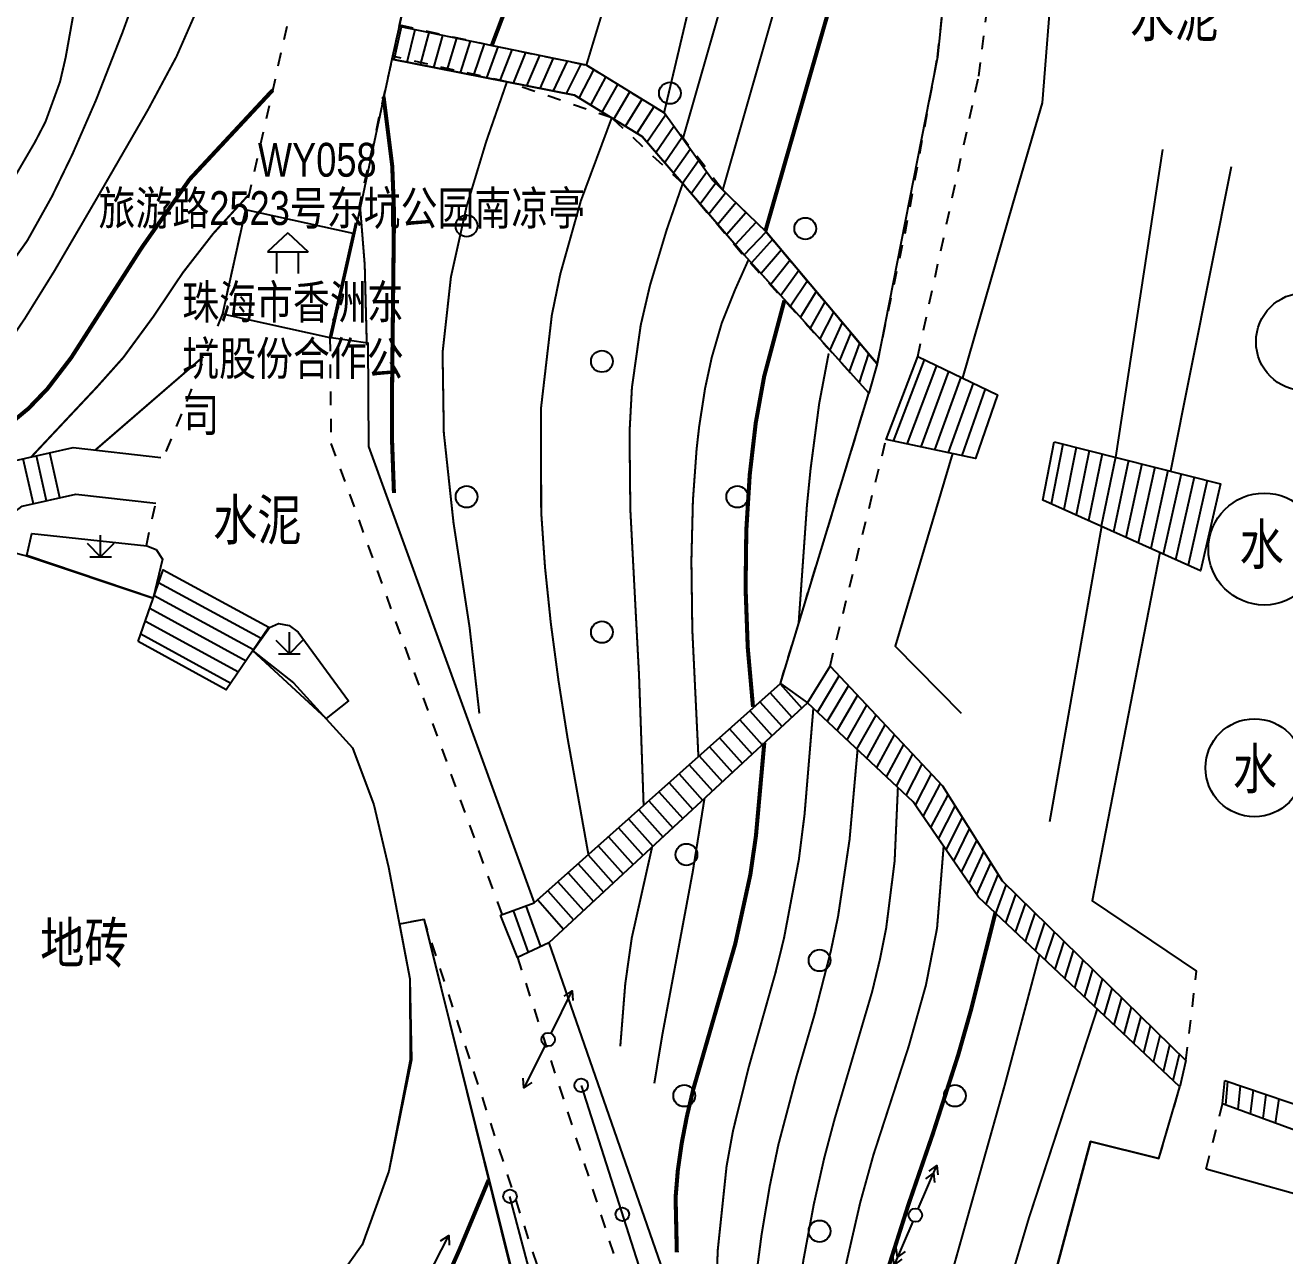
# Model space of a CAD drawing. Extents: x 396500 to 398250, y 1005980 to 1008200.
# Drawn here: x 397061.14 to 397107.68, y 1006538.07 to 1006583.52 of the extents above; entities that cross this region are included whole.
import ezdxf
from ezdxf.enums import TextEntityAlignment as Align

# ---------------------------------------------------------------- set-up
doc = ezdxf.new("R2010")
doc.units = 0
doc.header["$LTSCALE"] = 0.5
doc.linetypes.add('X6', pattern=[2, 1, -1])
doc.layers.get('0').update_dxf_attribs({"linetype": 'CONTINUOUS'})
doc.layers.add('ASSIST', color=7, linetype='CONTINUOUS', plot=False)
for name, color, linetype in [('DGX', 2, 'CONTINUOUS'), ('DLDW', 11, 'CONTINUOUS'), ('DLSS', 4, 'CONTINUOUS'), ('DMTZ', 3, 'CONTINUOUS'), ('GXYZ', 2, 'CONTINUOUS'), ('JMD', 6, 'CONTINUOUS'), ('SXSS', 5, 'CONTINUOUS'), ('ZBTZ', 3, 'CONTINUOUS'), ('权属人', 160, 'CONTINUOUS'), ('用地红线', 1, 'CONTINUOUS'), ('编号', 90, 'CONTINUOUS'), ('门牌号', 1, 'CONTINUOUS')]:
    doc.layers.add(name, color=color, linetype=linetype)
doc.styles.add('细等线体', font='长等线体_0.TTF', dxfattribs={"width": 0.8})
doc.linetypes.add('10422', pattern='A,2,[150,AAA.SHX,S=1,R=0,X=0,Y=1],2,[177,AAA.SHX,S=1,R=0,X=0,Y=0.8],1e-09', length=4)
doc.linetypes.add('1161', pattern='A,0,[149,AAA.SHX,S=0.15,R=0,X=0,Y=0],-1.6', length=1.6)

# ---------------------------------------------------------------- blocks, each defined once
blk = doc.blocks.new('gc013b')
at = {"linetype": 'Continuous'}
blk.add_line((0.5, 0), (4, 0), dxfattribs=at)
at = {"linetype": 'Continuous', "flags": 128}
blk.add_lwpolyline([(3.388, 0.354), (4, 0), (3.388, -0.354)], dxfattribs=at)
blk = doc.blocks.new('gc170')
at = {"linetype": 'Continuous'}
blk.add_circle((0, 0), 0.5, dxfattribs=at)
blk = doc.blocks.new('gc013a')
at = {"linetype": 'Continuous'}
blk.add_line((0.5, 0), (4, 0), dxfattribs=at)
at = {"linetype": 'Continuous', "flags": 128}
for points in [[(2.772, 0.354), (3.384, 0), (2.772, -0.354)], [(3.388, 0.354), (4, 0), (3.388, -0.354)]]:
    blk.add_lwpolyline(points, dxfattribs=at)
blk = doc.blocks.new('gc326')
blk.add_circle((0, 0), 0.8)
blk = doc.blocks.new('gc124')
for p, q in [((-1, 1), (0, 0)), ((0, 0), (0, 1.6)), ((0, 0), (1, 1)), ((-0.8, 0), (0.8, 0))]:
    blk.add_line(p, q)
blk = doc.blocks.new('gc100')
for p, q in [((0, 3), (-1.5, 1.6)), ((0, 3), (1.5, 1.6)), ((-1.5, 1.6), (1.5, 1.6)), ((-0.8, 0), (-0.8, 1.6)), ((0.8, 0), (0.8, 1.6))]:
    blk.add_line(p, q)

msp = doc.modelspace()

# ---------------------------------------------------------------- linework, layer by layer
at = {"layer": 'ASSIST', "color": 0, "linetype": '1161', "flags": 128}
msp.add_lwpolyline([(397096.683, 1006600), (397094.85, 1006582.331), (397092.617, 1006571.007), (397088.526, 1006575.88), (397086.54, 1006577.791), (397084.749, 1006580.284), (397081.877, 1006582.043), (397074.965, 1006583.474), (397078.641, 1006599.961), (397078.65, 1006600)], dxfattribs=at)
at = {"layer": 'ASSIST', "linetype": 'Continuous', "flags": 128}
for points in [[(397074.694, 1006582.258), (397081.439, 1006580.935), (397083.934, 1006579.406), (397087.712, 1006575.034), (397088.526, 1006575.88), (397086.54, 1006577.791), (397084.749, 1006580.284), (397081.877, 1006582.043), (397074.965, 1006583.474)], [(397088.526, 1006575.88), (397092.617, 1006571.007), (397092.315, 1006569.924), (397087.712, 1006575.034)], [(397094.122, 1006571.278), (397097.067, 1006569.87), (397096.259, 1006567.52), (397092.949, 1006568.212)], [(397099.163, 1006568.129), (397105.304, 1006566.581), (397104.566, 1006563.364), (397098.749, 1006565.978)], [(397065.321, 1006560.753), (397066.237, 1006563.403), (397070.141, 1006561.289), (397068.573, 1006558.97)], [(397103.806, 1006544.31), (397096.367, 1006551.316), (397093.952, 1006554.835), (397090.049, 1006558.491), (397090.88, 1006559.848), (397095.041, 1006555.425), (397097.235, 1006551.916), (397104.031, 1006545.284)], [(397078.7, 1006550.65), (397079.954, 1006551.102), (397089.045, 1006559.204), (397090.049, 1006558.491), (397080.492, 1006549.632), (397079.329, 1006549.09)], [(397105.462, 1006544.545), (397110.775, 1006542.741), (397110.546, 1006541.801), (397105.385, 1006543.679)]]:
    msp.add_lwpolyline(points, close=True, dxfattribs=at)
at = {"layer": 'ASSIST', "color": 0, "linetype": '1161', "flags": 128}
for points in [[(397092.315, 1006569.924), (397088.3, 1006574.384), (397087.578, 1006575.189), (397083.934, 1006579.406), (397081.439, 1006580.935), (397074.694, 1006582.258), (397073.52, 1006576.777), (397072.452, 1006571.983), (397073.809, 1006571.783), (397073.831, 1006567.952), (397079.954, 1006551.102), (397089.045, 1006559.204)], [(397103.806, 1006544.31), (397096.367, 1006551.316), (397094.104, 1006554.614), (397093.952, 1006554.835), (397090.049, 1006558.491), (397080.492, 1006549.632), (397088.76, 1006525.856), (397088.685, 1006519.448), (397089.212, 1006516.718), (397091.368, 1006512.83), (397096.074, 1006508.979), (397096.099, 1006509.839), (397093.149, 1006514.839), (397100.51, 1006542.293), (397103.033, 1006541.657)]]:
    msp.add_lwpolyline(points, close=True, dxfattribs=at)
at = {"layer": 'ASSIST', "linetype": 'Continuous', "flags": 128}
for points in [[(397081.687, 1006544.365), (397087.511, 1006526.115), (397088.738, 1006516.212), (397091.305, 1006512.009), (397094.796, 1006508.444), (397099.093, 1006505.934), (397102.614, 1006508.861)], [(397080.335, 1006535.43), (397079.055, 1006540.263)]]:
    msp.add_lwpolyline(points, dxfattribs=at)
at = {"layer": 'DGX', "color": 3, "linetype": 'Continuous', "lineweight": -2, "const_width": 0.15, "flags": 128}
for points, elevation in [([(397078.383, 1006582.767), (397084.9, 1006600)], 32.5), ([(397088.492, 1006575.913), (397095.407, 1006600)], 30), ([(397070.286, 1006581.116), (397067.222, 1006577.829), (397065.448, 1006575.3), (397062.844, 1006571.239), (397061.97, 1006570.095), (397061.269, 1006569.365), (397059.983, 1006568.3), (397058.645, 1006567.042), (397055.247, 1006563.45)], 32.5), ([(397074.768, 1006566.238), (397074.699, 1006568.14), (397074.7, 1006570.246), (397074.771, 1006576.593), (397074.705, 1006578.321), (397074.385, 1006580.879)], 32.5), ([(397088.034, 1006558.345), (397087.84, 1006560.531), (397087.76, 1006562.723), (397087.787, 1006564.87), (397087.914, 1006566.923), (397088.136, 1006568.831), (397088.446, 1006570.544), (397089.195, 1006573.353)], 30), ([(397085.22, 1006538.194), (397085.174, 1006540.222), (397085.256, 1006541.222), (397085.398, 1006542.218), (397085.591, 1006543.217), (397085.828, 1006544.223), (397087.377, 1006549.583), (397087.935, 1006552.14), (397088.143, 1006553.578), (397088.451, 1006557.01)], 30), ([(397090.616, 1006515.103), (397090.819, 1006517.607), (397091.097, 1006521.838), (397091.349, 1006526.716), (397091.524, 1006529.361), (397091.642, 1006530.593), (397091.963, 1006532.954), (397092.413, 1006535.248), (397093.011, 1006537.554), (397093.775, 1006539.954), (397094.672, 1006542.555), (397095.617, 1006545.488), (397096.081, 1006547.121), (397096.988, 1006550.732)], 27.5), ([(397064.332, 1006529.047), (397067.453, 1006529.434), (397068.635, 1006529.656), (397070.595, 1006530.243), (397072.125, 1006530.985), (397073.36, 1006531.852), (397073.919, 1006532.383), (397075.052, 1006533.924), (397076.385, 1006536.492), (397077.194, 1006538.307), (397078.266, 1006540.872)], 32.5)]:
    msp.add_lwpolyline(points, dxfattribs=dict(at, elevation=elevation))
at = {"layer": 'DGX', "linetype": 'Continuous', "const_width": 0.075, "flags": 128}
for points, elevation in [([(397081.877, 1006582.043), (397087.329, 1006600)], 32), ([(397084.749, 1006580.284), (397089.412, 1006600)], 31.5), ([(397091.378, 1006600), (397085.442, 1006579.319)], 31), ([(397086.915, 1006577.431), (397093.381, 1006600)], 30.5), ([(397063.114, 1006584.989), (397062.638, 1006582.324), (397062.43, 1006581.427), (397061.894, 1006579.952), (397061.501, 1006579.194), (397060.323, 1006577.176)], 31), ([(397067.701, 1006584.567), (397066.731, 1006582.354), (397065.682, 1006580.397), (397063.882, 1006577.281), (397062.226, 1006574.447), (397061.148, 1006572.712), (397060.586, 1006571.871), (397059.364, 1006570.209), (397057.841, 1006568.431), (397056.793, 1006567.335), (397053.703, 1006564.329), (397048.724, 1006559.704), (397044.13, 1006555.498)], 32), ([(397054.964, 1006567.619), (397057.349, 1006570.421), (397058.446, 1006571.796), (397059.917, 1006573.731), (397061.218, 1006575.556), (397062.128, 1006577.186), (397062.888, 1006578.752), (397063.764, 1006580.761), (397064.742, 1006583.259), (397065.295, 1006584.788)], 31.5), ([(397077.924, 1006558.097), (397077.562, 1006561.281), (397076.969, 1006565.136), (397076.611, 1006568.458), (397076.565, 1006571.432), (397076.873, 1006574.215), (397077.451, 1006576.821), (397078.18, 1006579.23), (397078.943, 1006581.426)], 32), ([(397082.814, 1006580.092), (397081.674, 1006577.03), (397080.917, 1006574.34), (397080.601, 1006572.809), (397080.203, 1006569.389), (397080.208, 1006565.539), (397080.349, 1006563.5), (397080.566, 1006561.415), (397080.848, 1006559.306), (397081.181, 1006557.197), (397081.954, 1006552.884)], 31.5), ([(397083.993, 1006554.702), (397083.823, 1006559.516), (397083.502, 1006565.629), (397083.472, 1006568.476), (397083.561, 1006570.135), (397083.884, 1006572.43), (397084.228, 1006573.908), (397084.847, 1006575.968), (397085.437, 1006577.667)], 31), ([(397061.365, 1006567.569), (397063.796, 1006570.156), (397064.768, 1006571.244), (397065.881, 1006572.758), (397066.966, 1006574.374), (397068.088, 1006575.817), (397069.425, 1006577.282)], 33), ([(397073.52, 1006576.777), (397073.688, 1006574.667), (397073.765, 1006571.689)], 33), ([(397087.863, 1006574.845), (397087.383, 1006573.773), (397086.883, 1006572.528), (397086.511, 1006571.25), (397086.263, 1006570.102), (397086.043, 1006568.68), (397085.95, 1006567.856), (397085.814, 1006565.964), (397085.758, 1006563.738), (397085.792, 1006561.182), (397086.017, 1006556.506)], 30.5), ([(397089.719, 1006561.413), (397090.026, 1006565.769), (397090.162, 1006567.133), (397090.48, 1006569.548), (397090.83, 1006571.394)], 29.5), ([(397063.733, 1006567.826), (397067.728, 1006571.279)], 33.5), ([(397086.666, 1006534.2), (397086.661, 1006536.378), (397086.731, 1006538.272), (397087.059, 1006541.389), (397087.298, 1006542.7), (397087.88, 1006545.046), (397088.864, 1006548.52), (397089.18, 1006549.801), (397089.729, 1006552.706), (397089.94, 1006554.384), (397090.264, 1006558.29)], 29.5), ([(397091.898, 1006556.759), (397091.601, 1006553.432), (397091.177, 1006550.601), (397090.91, 1006549.325), (397090.301, 1006546.955), (397089.638, 1006544.69), (397088.972, 1006542.174), (397088.654, 1006540.651), (397088.352, 1006538.861), (397088.074, 1006536.732), (397087.824, 1006534.197), (397087.61, 1006531.185)], 29), ([(397088.787, 1006528.665), (397089.145, 1006532.348), (397089.517, 1006535.402), (397089.898, 1006537.918), (397090.283, 1006539.983), (397090.668, 1006541.689), (397091.05, 1006543.123), (397092.437, 1006547.826), (397092.717, 1006548.988), (397092.955, 1006550.172), (397093.267, 1006552.643), (397093.388, 1006555.364)], 28.5), ([(397086.242, 1006554.961), (397085.807, 1006552.249), (397084.681, 1006546.215), (397084.387, 1006544.437)], 30.5), ([(397083.131, 1006545.809), (397083.314, 1006548.112), (397083.554, 1006549.807), (397084.307, 1006553.168)], 31), ([(397095.078, 1006553.195), (397094.835, 1006550.172), (397094.424, 1006548.068), (397093.79, 1006545.813), (397092.486, 1006541.803), (397091.995, 1006540.034), (397091.501, 1006537.882), (397091.017, 1006535.242), (397090.558, 1006532.013), (397090.138, 1006528.091), (397089.771, 1006523.374)], 28), ([(397091.57, 1006513.598), (397092.283, 1006517.783), (397093.026, 1006522.86), (397094.033, 1006531.239), (397094.337, 1006533.22), (397094.582, 1006534.414), (397095.479, 1006537.781), (397097.339, 1006544.387), (397098.62, 1006549.194)], 27), ([(397100.754, 1006547.185), (397098.228, 1006539.464), (397097.443, 1006536.822), (397096.579, 1006533.426), (397095.961, 1006530.289), (397095.015, 1006525.191), (397092.688, 1006514.21)], 26.5)]:
    msp.add_lwpolyline(points, dxfattribs=dict(at, elevation=elevation))
at = {"layer": 'DLDW', "linetype": 'Continuous', "flags": 128}
msp.add_lwpolyline([(397072.402, 1006571.983), (397073.257, 1006575.824), (397069.283, 1006576.704), (397068.432, 1006572.863)], close=True, dxfattribs=at)
at = {"layer": 'DLSS', "linetype": 'Continuous'}
for p, q in [((397062.422, 1006566.064), (397062.049, 1006567.723)), ((397061.446, 1006565.844), (397061.073, 1006567.503)), ((397061.934, 1006565.954), (397061.561, 1006567.613))]:
    msp.add_line(p, q, dxfattribs=at)
at = {"layer": 'DLSS', "linetype": 'X6'}
for points in [[(397074.524, 1006600), (397074.127, 1006598.099), (397069.283, 1006576.704), (397068.432, 1006572.863), (397066.263, 1006567.575)], [(397078.645, 1006600), (397078.134, 1006597.685), (397073.257, 1006575.824), (397072.402, 1006571.983), (397072.442, 1006568.074), (397078.756, 1006550.667)], [(397074.975, 1006583.527), (397078.383, 1006582.767), (397081.877, 1006582.043), (397084.749, 1006580.284), (397086.915, 1006577.431), (397088.492, 1006575.913), (397092.617, 1006571.007), (397093.655, 1006575.83), (397094.85, 1006582.331), (397096.067, 1006593.652), (397096.628, 1006599.962)], [(397094.122, 1006571.278), (397096.377, 1006581.638), (397097.421, 1006590.04), (397098.057, 1006599.962)], [(397089.045, 1006559.204), (397092.315, 1006569.924), (397087.637, 1006575.065), (397085.437, 1006577.667), (397082.814, 1006580.092), (397078.943, 1006581.426), (397074.717, 1006582.368)], [(397090.88, 1006559.848), (397092.949, 1006568.212)], [(397065.622, 1006564.304), (397065.965, 1006565.862)], [(397104.031, 1006545.284), (397104.424, 1006548.577)], [(397103.033, 1006541.657), (397103.806, 1006544.31)], [(397104.778, 1006541.284), (397105.385, 1006543.679)]]:
    msp.add_lwpolyline(points, dxfattribs=at)
at = {"layer": 'DLSS', "color": 7, "linetype": 'Continuous', "flags": 128}
msp.add_lwpolyline([(397011.357, 1006580.867), (397009.6, 1006572.691), (397007.854, 1006553.591), (397008.474, 1006552.598), (397010.73, 1006551.669), (397026.818, 1006550.098), (397035.871, 1006552.343), (397041.944, 1006552.937), (397048.317, 1006555.156), (397051.97, 1006558.787), (397061.028, 1006565.75), (397063.013, 1006566.197), (397065.965, 1006565.862)], dxfattribs=at)
at = {"layer": 'DLSS', "linetype": 'Continuous', "flags": 128}
msp.add_lwpolyline([(397013.02, 1006580.51), (397011.284, 1006572.434), (397009.599, 1006554.006), (397011.145, 1006553.337), (397026.693, 1006551.818), (397035.582, 1006554.022), (397041.576, 1006554.609), (397047.393, 1006556.634), (397050.849, 1006560.069), (397060.289, 1006567.327), (397062.92, 1006567.919), (397066.157, 1006567.551)], dxfattribs=at)
at = {"layer": 'DLSS', "linetype": 'X6'}
for points in [[(397042.616, 1006536.328), (397042.295, 1006535.461), (397051.964, 1006531.857), (397058.32, 1006529.676), (397078.3, 1006521.549, 0.246641), (397082.908, 1006521.972, 0.159809), (397083.353, 1006525.717), (397082.233, 1006531.092), (397075.884, 1006550.494), (397074.971, 1006550.321)], [(397079.329, 1006549.09), (397085.119, 1006531.253), (397086.485, 1006524.878), (397087.499, 1006515.19), (397090.021, 1006511.147), (397096.352, 1006505.665, 0.165327), (397100.795, 1006504.237, 0.187556), (397103.251, 1006507.488), (397108.076, 1006524.362), (397111.354, 1006541.511), (397110.546, 1006541.801)]]:
    msp.add_lwpolyline(points, format="xyb", dxfattribs=at)
at = {"layer": 'DMTZ', "linetype": '10422'}
for points in [[(397100.252, 1006600), (397100.244, 1006599.962), (397098.721, 1006580.651), (397097.636, 1006576.95), (397095.774, 1006570.488)], [(397103.168, 1006578.923), (397101.433, 1006567.557)], [(397105.697, 1006578.283), (397103.458, 1006567.046)], [(397073.809, 1006571.783), (397073.831, 1006567.952), (397079.954, 1006551.102)], [(397095.406, 1006567.699), (397093.281, 1006560.583), (397095.726, 1006558.109)], [(397100.914, 1006565.005), (397098.986, 1006554.097)], [(397060.786, 1006536.405), (397057.338, 1006538.222), (397054.557, 1006540.396), (397051.319, 1006545.065), (397049.07, 1006551.24), (397049.089, 1006552.801), (397049.315, 1006554.445), (397050.386, 1006556.719), (397051.932, 1006558.344), (397053.881, 1006560.028), (397059.423, 1006564.123), (397059.723, 1006564.217), (397060.165, 1006564.174), (397061.193, 1006563.916), (397065.877, 1006562.36)], [(397103.062, 1006564.04), (397100.561, 1006551.182), (397104.424, 1006548.577)], [(397069.549, 1006560.414), (397071.054, 1006559.225), (397073.24, 1006556.824), (397074.023, 1006554.722), (397074.572, 1006552.419), (397075.355, 1006548.297), (397075.371, 1006545.307), (397074.577, 1006541.191), (397073.596, 1006538.475), (397071.923, 1006536.123)], [(397080.492, 1006549.632), (397088.76, 1006525.856), (397088.685, 1006519.448), (397089.212, 1006516.718), (397091.368, 1006512.83), (397096.074, 1006508.979)], [(397103.033, 1006541.657), (397100.51, 1006542.293), (397093.149, 1006514.839), (397096.099, 1006509.839), (397096.074, 1006508.979)], [(397104.778, 1006541.284), (397109.884, 1006539.85)]]:
    msp.add_lwpolyline(points, dxfattribs=at)
msp.add_lwpolyline([(397075.884, 1006550.494), (397080.306, 1006532.637), (397080.465, 1006529.175), (397080.538, 1006526.6, -0.37227), (397077.696, 1006524.243), (397058.363, 1006531.193), (397042.253, 1006536.447), (397028.449, 1006540.642), (397020.551, 1006543.288), (397003.646, 1006549.363), (397000, 1006553.58)], format="xyb", dxfattribs=at)
at = {"layer": 'JMD', "linetype": 'Continuous'}
for p, q in [((397074.771, 1006582.243), (397075.045, 1006583.457)), ((397075.261, 1006582.147), (397075.556, 1006583.352)), ((397075.752, 1006582.051), (397076.066, 1006583.246)), ((397076.243, 1006581.954), (397076.577, 1006583.14)), ((397076.733, 1006581.858), (397077.088, 1006583.034)), ((397077.224, 1006581.762), (397077.599, 1006582.929)), ((397077.714, 1006581.666), (397078.11, 1006582.823)), ((397078.205, 1006581.569), (397078.621, 1006582.717)), ((397078.696, 1006581.473), (397079.131, 1006582.611)), ((397079.186, 1006581.377), (397079.642, 1006582.506)), ((397079.677, 1006581.28), (397080.153, 1006582.4)), ((397080.168, 1006581.184), (397080.664, 1006582.294)), ((397080.658, 1006581.088), (397081.175, 1006582.188)), ((397081.149, 1006580.992), (397081.685, 1006582.083)), ((397081.613, 1006580.828), (397082.155, 1006581.873)), ((397082.04, 1006580.567), (397082.6, 1006581.6)), ((397082.466, 1006580.305), (397083.045, 1006581.328)), ((397082.892, 1006580.044), (397083.489, 1006581.055)), ((397083.319, 1006579.783), (397083.934, 1006580.783)), ((397083.745, 1006579.522), (397084.379, 1006580.51)), ((397084.116, 1006579.195), (397084.8, 1006580.212)), ((397084.443, 1006578.817), (397085.105, 1006579.789)), ((397084.77, 1006578.439), (397085.409, 1006579.365)), ((397085.097, 1006578.06), (397085.713, 1006578.942)), ((397085.424, 1006577.682), (397086.018, 1006578.518)), ((397085.75, 1006577.304), (397086.322, 1006578.094)), ((397086.077, 1006576.925), (397086.647, 1006577.688)), ((397086.404, 1006576.547), (397087.023, 1006577.327)), ((397086.731, 1006576.169), (397087.399, 1006576.965)), ((397087.058, 1006575.79), (397087.775, 1006576.603)), ((397087.385, 1006575.412), (397088.15, 1006576.241)), ((397087.712, 1006575.034), (397088.526, 1006575.88)), ((397088.759, 1006575.602), (397087.974, 1006574.743)), ((397089.081, 1006575.219), (397088.336, 1006574.341)), ((397089.402, 1006574.836), (397088.697, 1006573.94)), ((397089.724, 1006574.453), (397089.059, 1006573.538)), ((397090.045, 1006574.07), (397089.421, 1006573.137)), ((397090.367, 1006573.687), (397089.783, 1006572.735)), ((397090.688, 1006573.305), (397090.144, 1006572.333)), ((397091.01, 1006572.922), (397090.506, 1006571.932)), ((397091.331, 1006572.539), (397090.868, 1006571.53)), ((397091.653, 1006572.156), (397091.23, 1006571.129)), ((397091.974, 1006571.773), (397091.591, 1006570.727)), ((397092.296, 1006571.39), (397091.953, 1006570.326)), ((397092.617, 1006571.007), (397092.315, 1006569.924)), ((397094.36, 1006571.164), (397093.216, 1006568.156)), ((397094.811, 1006570.948), (397093.724, 1006568.05)), ((397095.262, 1006570.733), (397094.231, 1006567.944)), ((397095.713, 1006570.517), (397094.738, 1006567.838)), ((397096.164, 1006570.301), (397095.245, 1006567.732)), ((397096.616, 1006570.086), (397095.752, 1006567.626)), ((397097.067, 1006569.87), (397096.259, 1006567.52)), ((397099.486, 1006568.048), (397099.055, 1006565.841)), ((397099.971, 1006567.926), (397099.514, 1006565.634)), ((397100.455, 1006567.803), (397099.973, 1006565.428)), ((397100.94, 1006567.681), (397100.432, 1006565.221)), ((397101.425, 1006567.559), (397100.892, 1006565.015)), ((397101.91, 1006567.437), (397101.351, 1006564.809)), ((397102.395, 1006567.314), (397101.81, 1006564.602)), ((397102.88, 1006567.192), (397102.269, 1006564.396)), ((397103.364, 1006567.07), (397102.729, 1006564.19)), ((397103.849, 1006566.948), (397103.188, 1006563.983)), ((397104.334, 1006566.825), (397103.647, 1006563.777)), ((397104.819, 1006566.703), (397104.107, 1006563.57)), ((397105.304, 1006566.581), (397104.566, 1006563.364)), ((397066.237, 1006563.403), (397070.141, 1006561.289)), ((397066.073, 1006562.93), (397069.861, 1006560.875)), ((397065.91, 1006562.457), (397069.581, 1006560.461)), ((397065.747, 1006561.985), (397069.302, 1006560.048)), ((397065.584, 1006561.512), (397069.022, 1006559.634)), ((397065.42, 1006561.04), (397068.742, 1006559.22)), ((397090.049, 1006558.491), (397090.88, 1006559.848)), ((397090.414, 1006558.149), (397091.22, 1006559.487)), ((397088.664, 1006558.865), (397089.473, 1006557.957)), ((397089.037, 1006559.197), (397089.84, 1006558.297)), ((397090.779, 1006557.807), (397091.561, 1006559.125)), ((397088.291, 1006558.532), (397089.106, 1006557.617)), ((397091.144, 1006557.466), (397091.901, 1006558.763)), ((397091.509, 1006557.124), (397092.241, 1006558.401)), ((397087.918, 1006558.199), (397088.74, 1006557.277)), ((397091.874, 1006556.782), (397092.582, 1006558.039)), ((397087.171, 1006557.534), (397088.006, 1006556.597)), ((397087.544, 1006557.867), (397088.373, 1006556.937)), ((397092.239, 1006556.44), (397092.922, 1006557.677)), ((397086.798, 1006557.201), (397087.639, 1006556.257)), ((397092.604, 1006556.098), (397093.262, 1006557.315)), ((397086.051, 1006556.536), (397086.906, 1006555.577)), ((397086.425, 1006556.869), (397087.273, 1006555.917)), ((397092.969, 1006555.757), (397093.603, 1006556.953)), ((397093.333, 1006555.415), (397093.943, 1006556.592)), ((397085.678, 1006556.203), (397086.539, 1006555.237)), ((397093.698, 1006555.073), (397094.284, 1006556.23)), ((397085.305, 1006555.871), (397086.172, 1006554.897)), ((397094.038, 1006554.71), (397094.624, 1006555.868)), ((397084.558, 1006555.205), (397085.439, 1006554.217)), ((397084.932, 1006555.538), (397085.806, 1006554.557)), ((397094.321, 1006554.298), (397094.964, 1006555.506)), ((397084.185, 1006554.873), (397085.072, 1006553.877)), ((397094.604, 1006553.885), (397095.245, 1006555.098)), ((397094.887, 1006553.473), (397095.508, 1006554.677)), ((397083.439, 1006554.207), (397084.339, 1006553.197)), ((397083.812, 1006554.54), (397084.705, 1006553.537)), ((397095.17, 1006553.061), (397095.772, 1006554.256)), ((397083.065, 1006553.875), (397083.972, 1006552.857)), ((397095.453, 1006552.649), (397096.035, 1006553.835)), ((397082.692, 1006553.542), (397083.605, 1006552.517)), ((397095.736, 1006552.236), (397096.299, 1006553.413)), ((397081.945, 1006552.877), (397082.872, 1006551.837)), ((397082.319, 1006553.209), (397083.238, 1006552.177)), ((397096.019, 1006551.824), (397096.562, 1006552.992)), ((397081.572, 1006552.544), (397082.505, 1006551.497)), ((397096.302, 1006551.412), (397096.825, 1006552.571)), ((397080.826, 1006551.879), (397081.771, 1006550.818)), ((397081.199, 1006552.211), (397082.138, 1006551.158)), ((397096.647, 1006551.053), (397097.089, 1006552.15)), ((397080.452, 1006551.546), (397081.405, 1006550.478)), ((397097.011, 1006550.71), (397097.393, 1006551.762)), ((397097.375, 1006550.367), (397097.749, 1006551.415)), ((397079.641, 1006550.989), (397080.182, 1006549.487)), ((397080.079, 1006551.213), (397081.038, 1006550.138)), ((397097.739, 1006550.024), (397098.104, 1006551.068)), ((397079.171, 1006550.82), (397079.727, 1006549.275)), ((397098.103, 1006549.681), (397098.46, 1006550.721)), ((397098.467, 1006549.339), (397098.816, 1006550.374)), ((397098.831, 1006548.996), (397099.171, 1006550.027)), ((397099.195, 1006548.653), (397099.527, 1006549.68)), ((397099.559, 1006548.31), (397099.882, 1006549.333)), ((397099.923, 1006547.967), (397100.238, 1006548.986)), ((397100.286, 1006547.625), (397100.593, 1006548.639)), ((397100.65, 1006547.282), (397100.949, 1006548.292)), ((397101.014, 1006546.939), (397101.304, 1006547.945)), ((397101.378, 1006546.596), (397101.66, 1006547.598)), ((397101.742, 1006546.253), (397102.015, 1006547.251)), ((397102.106, 1006545.911), (397102.371, 1006546.904)), ((397102.47, 1006545.568), (397102.726, 1006546.557)), ((397102.834, 1006545.225), (397103.082, 1006546.21)), ((397103.198, 1006544.882), (397103.438, 1006545.863)), ((397103.562, 1006544.539), (397103.793, 1006545.516)), ((397105.567, 1006544.509), (397105.487, 1006543.642)), ((397106.04, 1006544.349), (397105.947, 1006543.475)), ((397106.514, 1006544.188), (397106.407, 1006543.307)), ((397106.987, 1006544.027), (397106.867, 1006543.14)), ((397107.461, 1006543.866), (397107.327, 1006542.973))]:
    msp.add_line(p, q, dxfattribs=at)
at = {"layer": 'JMD', "linetype": 'Continuous', "flags": 128}
for points in [[(397088.526, 1006575.88), (397086.54, 1006577.791), (397084.749, 1006580.284), (397081.877, 1006582.043), (397074.965, 1006583.474)], [(397074.694, 1006582.258), (397081.439, 1006580.935), (397083.934, 1006579.406), (397087.712, 1006575.034)], [(397088.526, 1006575.88), (397092.617, 1006571.007)], [(397092.315, 1006569.924), (397087.712, 1006575.034)], [(397094.122, 1006571.278), (397097.067, 1006569.87)], [(397096.259, 1006567.52), (397092.949, 1006568.212)], [(397099.163, 1006568.129), (397105.304, 1006566.581)], [(397104.566, 1006563.364), (397098.749, 1006565.978)], [(397065.321, 1006560.753), (397066.237, 1006563.403)], [(397070.141, 1006561.289), (397068.573, 1006558.97)], [(397090.88, 1006559.848), (397095.041, 1006555.425), (397097.235, 1006551.916), (397104.031, 1006545.284)], [(397078.7, 1006550.65), (397079.954, 1006551.102), (397089.045, 1006559.204)], [(397090.049, 1006558.491), (397080.492, 1006549.632), (397079.329, 1006549.09)], [(397103.806, 1006544.31), (397096.367, 1006551.316), (397093.952, 1006554.835), (397090.049, 1006558.491)], [(397105.462, 1006544.545), (397110.775, 1006542.741)], [(397110.546, 1006541.801), (397105.385, 1006543.679)]]:
    msp.add_lwpolyline(points, dxfattribs=at)
at = {"layer": 'SXSS', "linetype": 'Continuous'}
for centre, radius in [((397108.43, 1006571.825), 1.809), ((397106.925, 1006564.169), 2.067), ((397106.562, 1006556.092, 26.1), 1.81)]:
    msp.add_circle(centre, radius, dxfattribs=at)
at = {"layer": 'ZBTZ', "linetype": '1161', "flags": 128}
for points in [[(397061.207, 1006563.932), (397061.392, 1006564.747), (397065.637, 1006564.292), (397065.983, 1006564.151), (397066.212, 1006563.795), (397065.877, 1006562.36)], [(397069.549, 1006560.414), (397070.173, 1006561.275), (397070.5, 1006561.418), (397070.899, 1006561.344), (397071.231, 1006561.095), (397073.087, 1006558.568), (397072.26, 1006557.913)]]:
    msp.add_lwpolyline(points, close=True, dxfattribs=at)
at = {"layer": 'ZBTZ', "linetype": 'Continuous', "flags": 128}
msp.add_lwpolyline([(397080.356, 1006532.637), (397075.884, 1006550.494), (397074.971, 1006550.321), (397075.355, 1006548.297), (397075.421, 1006545.307), (397074.577, 1006541.191), (397073.596, 1006538.475), (397071.923, 1006536.123)], dxfattribs=at)
at = {"layer": '用地红线', "linetype": 'Continuous', "const_width": 0.3, "flags": 128}
msp.add_lwpolyline([(396896.967, 1006409.306, -0.090189), (397228.694, 1007024.028), (397387.801, 1007222.911), (397401.305, 1007212.108), (397426.328, 1007243.385), (397412.824, 1007254.188), (397549.486, 1007427.159), (397597.059, 1007408.487), (397590.114, 1007392.957), (397593.63, 1007391.179), (397580.301, 1007365.498), (397677.782, 1007288.139), (397658.983, 1007180.178), (397680.098, 1007163.581), (397691.215, 1007135.064, -0.057003), (397648.052, 1007084.953), (397357.499, 1006816.503, 0.141668), (397271.322, 1006673.857), (397185.657, 1006354.399)], format="xyb", dxfattribs=at)

# ---------------------------------------------------------------- block references
at = {"layer": 'DLDW', "linetype": 'Continuous', "xscale": 0.5, "yscale": 0.5}
msp.add_blockref('gc100', (397070.844, 1006574.344), dxfattribs=at)
at = {"layer": 'GXYZ', "linetype": 'Continuous', "yscale": 0.5}
for name, p, xscale, rotation in [('gc013b', (397080.467, 1006546.057), 0.5, 63.90128973718615), ('gc013b', (397080.467, 1006546.057), 0.4999999999999999, 243.0891247639485), ('gc013a', (397094.034, 1006539.572), 0.5, 66.79258669571625), ('gc013a', (397094.034, 1006539.572), 0.5, 246.794811165424), ('gc013b', (397075.885, 1006537.03), 0.5, 63.08912476394856)]:
    msp.add_blockref(name, p, dxfattribs=dict(at, xscale=xscale, rotation=rotation))
at = {"layer": 'GXYZ', "linetype": 'Continuous', "xscale": 0.5, "yscale": 0.5}
for p in [(397080.467, 1006546.057), (397094.034, 1006539.572)]:
    msp.add_blockref('gc170', p, dxfattribs=at)
at = {"layer": 'ZBTZ', "linetype": 'Continuous', "xscale": 0.5, "yscale": 0.5}
for p in [(397084.965, 1006581.007), (397077.452, 1006576.102), (397089.965, 1006576.007), (397082.452, 1006571.102), (397077.452, 1006566.102), (397087.452, 1006566.102), (397082.452, 1006561.102), (397085.574, 1006552.887), (397090.492, 1006548.979), (397085.492, 1006543.979), (397095.492, 1006543.979), (397090.492, 1006538.979)]:
    msp.add_blockref('gc326', p, dxfattribs=at)
at = {"layer": 'ZBTZ', "linetype": '1161', "xscale": 0.5, "yscale": 0.5}
for p in [(397063.931, 1006563.887), (397070.906, 1006560.305)]:
    msp.add_blockref('gc124', p, dxfattribs=at)
at = {"layer": 'ZBTZ', "linetype": 'Continuous', "yscale": 0.5}
for p, xscale, rotation in [((397081.687, 1006544.365), 0.5, 287.6993817033448), ((397079.055, 1006540.263), 0.4999999999999999, 104.835695586865), ((397083.207, 1006539.602), 0.5, 287.6993817033448)]:
    msp.add_blockref('gc170', p, dxfattribs=dict(at, xscale=xscale, rotation=rotation))

# ---------------------------------------------------------------- texts
at = {"layer": 'DLSS', "linetype": 'Continuous', "style": '细等线体', "width": 0.8}
for s, p in [('水泥', (397103.596, 1006583.863)), ('水泥', (397069.72, 1006565.277)), ('地砖', (397063.333, 1006549.653))]:
    msp.add_text(s, height=1.5, dxfattribs=at).set_placement(p, align=Align.MIDDLE)
at = {"layer": 'SXSS', "color": 5, "linetype": 'Continuous', "style": '细等线体', "width": 0.8}
for p in [(397106.826, 1006564.37), (397106.579, 1006556.085)]:
    msp.add_text('水', height=1.5, dxfattribs=at).set_placement(p, align=Align.MIDDLE)
at = {"layer": '权属人', "linetype": 'Continuous', "insert": (397066.944, 1006573.919, 24), "char_height": 1.25, "attachment_point": 1, "style": '细等线体'}
msp.add_mtext_dynamic_manual_height_columns('珠海市香洲东坑股份合作公司', width=2.47045, gutter_width=1, heights=[0], dxfattribs=at).dxf.set("width", 9.39352)
at = {"layer": '编号', "linetype": 'Continuous', "insert": (397069.742, 1006579.172, 24), "char_height": 1.25, "attachment_point": 1, "style": '细等线体'}
msp.add_mtext_dynamic_manual_height_columns('WY058', width=0.93234, gutter_width=1, heights=[0], dxfattribs=at)
at = {"layer": '门牌号', "linetype": 'Continuous', "insert": (397063.854, 1006577.387, 24), "char_height": 1.25, "attachment_point": 1, "style": '细等线体'}
msp.add_mtext_dynamic_manual_height_columns('\\pt1.8;旅游路2523号东坑公园南凉亭', width=9.87209, gutter_width=1, heights=[0.632], dxfattribs=at).dxf.set("width", 18.59492)

doc.saveas('drawing.dxf')
